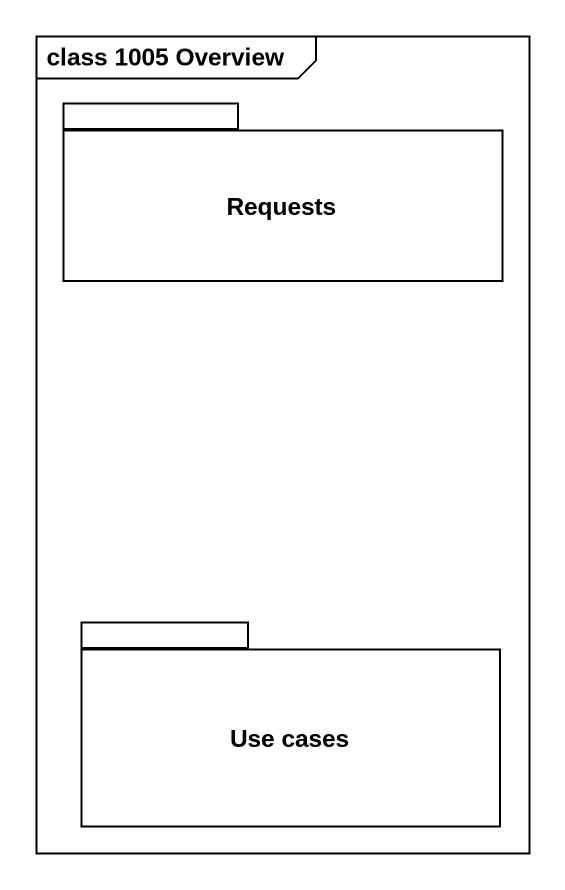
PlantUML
@startuml
mainframe class 1005 Overview
package Requests {
}
package "Use cases" as Use_cases {
}
@enduml
